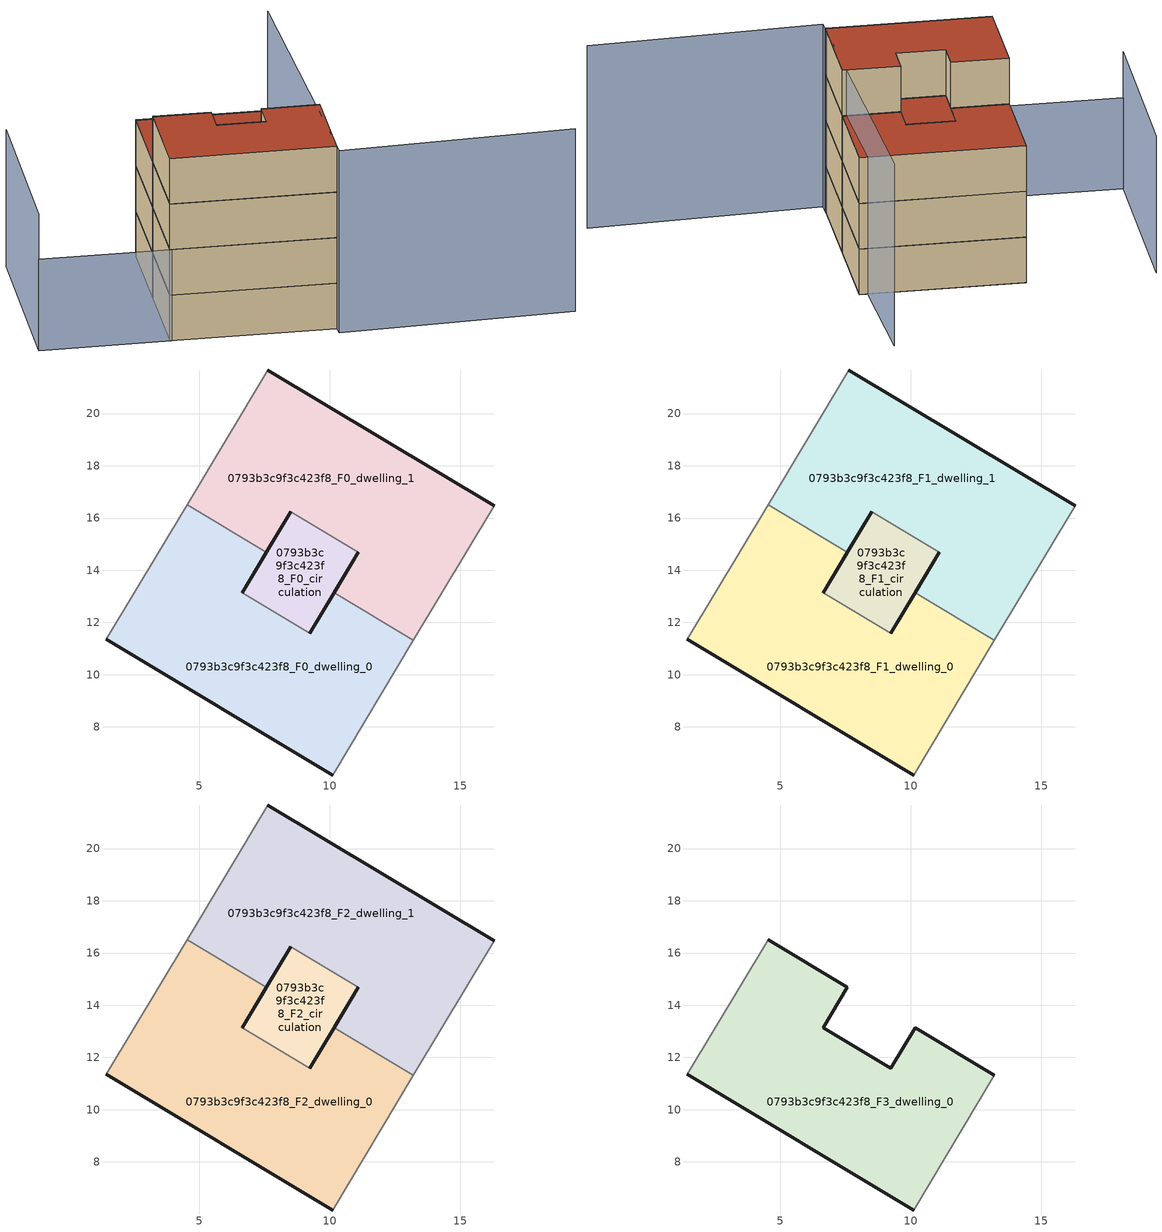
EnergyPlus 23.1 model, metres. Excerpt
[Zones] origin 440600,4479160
0793b3c9f3c423f8_F0_dwelling_0
 floor ground (EU_floor_Construction): 10.12,6.16 13.21,11.32 10.17,13.13 9.25,11.59 6.65,13.14 7.57,14.69 4.54,16.51 1.45,11.35 z0
 wall outside (EU_wall_Construction): 7.57,14.69 6.65,13.14 / 9.25,11.59 10.17,13.13 / 10.12,6.16 1.45,11.35 z0:3
 wall to 0793b3c9f3c423f8_F0_dwelling_1 (EU_wall_Construction): 4.54,16.51 7.57,14.69 / 10.17,13.13 13.21,11.32 z0:3
 wall to 0793b3c9f3c423f8_F0_circulation (EU_wall_Construction): 6.65,13.14 9.25,11.59 z0:3
 wall adiabatic (EU_wall_Construction): 13.21,11.32 10.12,6.16 / 1.45,11.35 4.54,16.51 z0:3
0793b3c9f3c423f8_F0_dwelling_1
 floor ground (EU_floor_Construction): 13.21,11.32 16.3,16.48 7.63,21.67 4.54,16.51 7.57,14.69 8.5,16.24 11.1,14.68 10.17,13.13 z0
 wall outside (EU_wall_Construction): 10.17,13.13 11.1,14.68 / 8.5,16.24 7.57,14.69 / 7.63,21.67 16.3,16.48 z0:3
 wall adiabatic (EU_wall_Construction): 16.3,16.48 13.21,11.32 / 4.54,16.51 7.63,21.67 z0:3
 wall to 0793b3c9f3c423f8_F0_circulation (EU_wall_Construction): 11.1,14.68 8.5,16.24 z0:3
0793b3c9f3c423f8_F0_circulation
 floor ground (EU_floor_Construction): 9.25,11.59 11.1,14.68 8.5,16.24 6.65,13.14 z0
 wall outside (EU_wall_Construction): 6.65,13.14 8.5,16.24 / 11.1,14.68 9.25,11.59 z0:3
0793b3c9f3c423f8_F1_dwelling_0
 floor to 0793b3c9f3c423f8_F0_dwelling_0 (EU_floor_Construction): 10.12,6.16 13.21,11.32 10.17,13.13 9.25,11.59 6.65,13.14 7.57,14.69 4.54,16.51 1.45,11.35 z3
 wall outside (EU_wall_Construction): 7.57,14.69 6.65,13.14 / 9.25,11.59 10.17,13.13 / 10.12,6.16 1.45,11.35 z3:6
 wall to 0793b3c9f3c423f8_F1_dwelling_1 (EU_wall_Construction): 4.54,16.51 7.57,14.69 / 10.17,13.13 13.21,11.32 z3:6
 wall to 0793b3c9f3c423f8_F1_circulation (EU_wall_Construction): 6.65,13.14 9.25,11.59 z3:6
 wall adiabatic (EU_wall_Construction): 13.21,11.32 10.12,6.16 / 1.45,11.35 4.54,16.51 z3:6
0793b3c9f3c423f8_F1_dwelling_1
 floor to 0793b3c9f3c423f8_F0_dwelling_1 (EU_floor_Construction): 13.21,11.32 16.3,16.48 7.63,21.67 4.54,16.51 7.57,14.69 8.5,16.24 11.1,14.68 10.17,13.13 z3
 wall outside (EU_wall_Construction): 10.17,13.13 11.1,14.68 / 8.5,16.24 7.57,14.69 / 7.63,21.67 16.3,16.48 z3:6
 wall adiabatic (EU_wall_Construction): 16.3,16.48 13.21,11.32 / 4.54,16.51 7.63,21.67 z3:6
 wall to 0793b3c9f3c423f8_F1_circulation (EU_wall_Construction): 11.1,14.68 8.5,16.24 z3:6
0793b3c9f3c423f8_F1_circulation
 floor to 0793b3c9f3c423f8_F0_circulation (EU_floor_Construction): 9.25,11.59 11.1,14.68 8.5,16.24 6.65,13.14 z3
 wall outside (EU_wall_Construction): 6.65,13.14 8.5,16.24 / 11.1,14.68 9.25,11.59 z3:6
0793b3c9f3c423f8_F2_dwelling_0
 floor to 0793b3c9f3c423f8_F1_dwelling_0 (EU_floor_Construction): 10.12,6.16 13.21,11.32 10.17,13.13 9.25,11.59 6.65,13.14 7.57,14.69 4.54,16.51 1.45,11.35 z6
 wall outside (EU_wall_Construction): 7.57,14.69 6.65,13.14 / 9.25,11.59 10.17,13.13 / 10.12,6.16 1.45,11.35 z6:9
 wall to 0793b3c9f3c423f8_F2_dwelling_1 (EU_wall_Construction): 4.54,16.51 7.57,14.69 / 10.17,13.13 13.21,11.32 z6:9
 wall to 0793b3c9f3c423f8_F2_circulation (EU_wall_Construction): 6.65,13.14 9.25,11.59 z6:9
 wall adiabatic (EU_wall_Construction): 13.21,11.32 10.12,6.16 / 1.45,11.35 4.54,16.51 z6:9
0793b3c9f3c423f8_F2_dwelling_1
 floor to 0793b3c9f3c423f8_F1_dwelling_1 (EU_floor_Construction): 13.21,11.32 16.3,16.48 7.63,21.67 4.54,16.51 7.57,14.69 8.5,16.24 11.1,14.68 10.17,13.13 z6
 wall outside (EU_wall_Construction): 10.17,13.13 11.1,14.68 / 8.5,16.24 7.57,14.69 / 7.63,21.67 16.3,16.48 z6:9
 wall adiabatic (EU_wall_Construction): 16.3,16.48 13.21,11.32 / 4.54,16.51 7.63,21.67 z6:9
 wall to 0793b3c9f3c423f8_F2_circulation (EU_wall_Construction): 11.1,14.68 8.5,16.24 z6:9
 roof outside (EU_roof_Construction): 16.3,16.48 13.21,11.32 10.17,13.13 11.1,14.68 8.5,16.24 7.57,14.69 4.54,16.51 7.63,21.67 z9
0793b3c9f3c423f8_F2_circulation
 floor to 0793b3c9f3c423f8_F1_circulation (EU_floor_Construction): 9.25,11.59 11.1,14.68 8.5,16.24 6.65,13.14 z6
 wall outside (EU_wall_Construction): 6.65,13.14 8.5,16.24 / 11.1,14.68 9.25,11.59 z6:9
 roof outside (EU_roof_Construction): 11.1,14.68 9.25,11.59 6.65,13.14 8.5,16.24 z9
0793b3c9f3c423f8_F3_dwelling_0
 floor to 0793b3c9f3c423f8_F2_dwelling_0 (EU_floor_Construction): 10.12,6.16 13.21,11.32 10.17,13.13 9.25,11.59 6.65,13.14 7.57,14.69 4.54,16.51 1.45,11.35 z9
 wall outside (EU_wall_Construction): 4.54,16.51 7.57,14.69 6.65,13.14 9.25,11.59 10.17,13.13 13.21,11.32 / 10.12,6.16 1.45,11.35 z9:12
 wall adiabatic (EU_wall_Construction): 13.21,11.32 10.12,6.16 / 1.45,11.35 4.54,16.51 z9:12
 roof outside (EU_roof_Construction): 10.17,13.13 13.21,11.32 10.12,6.16 1.45,11.35 4.54,16.51 7.57,14.69 6.65,13.14 9.25,11.59 z12
shading: 22.5,-1.2 9.85,5.63 / 9.85,5.63 19.39,23.31 z0:12; 0.87,25.66 -5.38,15.38 z0:9; 1.53,11.28 -5.35,15.42 z0:6
[Building]
EU S2 Campaign: North Axis=0; Terrain=City; Solar Distribution=FullExterior
[Site:Location]
Madrid: Latitude=40.5; Longitude=-3.5; Time Zone=1; Elevation=609
[SizingPeriod:WeatherFileDays]
AnnualSizingPeriod: Begin Month=1; Begin Day of Month=1; End Month=12; End Day of Month=31; Day of Week for Start Day=Monday; Use Weather File Daylight Saving Period=No; Use Weather File Rain and Snow Indicators=No
[MATERIAL]
EU_InternalMass_Material: Roughness=MediumRough; Thickness=0.1; Conductivity=1; Density=1800; Specific Heat=900; Thermal Absorptance=0.9; Solar Absorptance=0.7; Visible Absorptance=0.7
[MATERIAL:NOMASS] Roughness=MediumRough; Thermal Absorptance=0.9; Solar Absorptance=0.7; Visible Absorptance=0.7
Name | Thermal Resistance
EU_wall_NoMass; EU_roof_NoMass | 2.16768
EU_floor_NoMass | 1.14339
[CONSTRUCTION]
EU_wall_Construction: EU_wall_NoMass
EU_roof_Construction: EU_roof_NoMass
EU_floor_Construction: EU_floor_NoMass
EU_InternalMass_Construction: EU_InternalMass_Material
[ZONE] Type=1; Multiplier=1; Ceiling Height=autocalculate; Floor Area=autocalculate; Part of Total Floor Area=Yes
Name | Volume
0793b3c9f3c423f8_F0_dwelling_0; 0793b3c9f3c423f8_F1_dwelling_0; 0793b3c9f3c423f8_F2_dwelling_0; 0793b3c9f3c423f8_F3_dwelling_0 | 165.89
0793b3c9f3c423f8_F0_dwelling_1; 0793b3c9f3c423f8_F1_dwelling_1; 0793b3c9f3c423f8_F2_dwelling_1 | 165.887
0793b3c9f3c423f8_F0_circulation; 0793b3c9f3c423f8_F1_circulation; 0793b3c9f3c423f8_F2_circulation | 32.8136
[INTERNALMASS] Construction=EU_InternalMass_Construction
Name | Zone or ZoneList | Surface Area
0793b3c9f3c423f8_F0_dwelling_0_EU_InternalMass | 0793b3c9f3c423f8_F0_dwelling_0 | 55.2975
0793b3c9f3c423f8_F0_dwelling_1_EU_InternalMass | 0793b3c9f3c423f8_F0_dwelling_1 | 55.2975
0793b3c9f3c423f8_F1_dwelling_0_EU_InternalMass | 0793b3c9f3c423f8_F1_dwelling_0 | 55.2975
0793b3c9f3c423f8_F1_dwelling_1_EU_InternalMass | 0793b3c9f3c423f8_F1_dwelling_1 | 55.2975
0793b3c9f3c423f8_F2_dwelling_0_EU_InternalMass | 0793b3c9f3c423f8_F2_dwelling_0 | 55.2975
0793b3c9f3c423f8_F2_dwelling_1_EU_InternalMass | 0793b3c9f3c423f8_F2_dwelling_1 | 55.2975
0793b3c9f3c423f8_F3_dwelling_0_EU_InternalMass | 0793b3c9f3c423f8_F3_dwelling_0 | 121.254
[OTHEREQUIPMENT] Fuel Type=Electricity; Design Level Calculation Method=Watts/Area; Power per Zone Floor Area=1; Fraction Latent=0; Fraction Radiant=0; Fraction Lost=0; Carbon Dioxide Generation Rate=0; EndUse Subcategory=EU_Step8_InternalGains
Name | Zone or ZoneList or Space or SpaceList | Schedule
EU_Step8_InternalGain_0793b3c9f3c423f8_F0_dwelling_0_f000 | 0793b3c9f3c423f8_F0_dwelling_0 | EU_Step8_GainSchedule_0793b3c9f3c423f8_F0_dwelling_0_f000
EU_Step8_InternalGain_0793b3c9f3c423f8_F0_dwelling_1_f000 | 0793b3c9f3c423f8_F0_dwelling_1 | EU_Step8_GainSchedule_0793b3c9f3c423f8_F0_dwelling_1_f000
EU_Step8_InternalGain_0793b3c9f3c423f8_F1_dwelling_0_f000 | 0793b3c9f3c423f8_F1_dwelling_0 | EU_Step8_GainSchedule_0793b3c9f3c423f8_F1_dwelling_0_f000
EU_Step8_InternalGain_0793b3c9f3c423f8_F1_dwelling_1_f000 | 0793b3c9f3c423f8_F1_dwelling_1 | EU_Step8_GainSchedule_0793b3c9f3c423f8_F1_dwelling_1_f000
EU_Step8_InternalGain_0793b3c9f3c423f8_F2_dwelling_0_f000 | 0793b3c9f3c423f8_F2_dwelling_0 | EU_Step8_GainSchedule_0793b3c9f3c423f8_F2_dwelling_0_f000
EU_Step8_InternalGain_0793b3c9f3c423f8_F2_dwelling_1_f000 | 0793b3c9f3c423f8_F2_dwelling_1 | EU_Step8_GainSchedule_0793b3c9f3c423f8_F2_dwelling_1_f000
EU_Step8_InternalGain_0793b3c9f3c423f8_F3_dwelling_0_f000 | 0793b3c9f3c423f8_F3_dwelling_0 | EU_Step8_GainSchedule_0793b3c9f3c423f8_F3_dwelling_0_f000
[ZONEINFILTRATION:DESIGNFLOWRATE] Schedule=EU_AlwaysOn; Design Flow Rate Calculation Method=Flow/Area; Flow Rate per Floor Area=0.0005; Constant Term Coefficient=1; Temperature Term Coefficient=0; Velocity Term Coefficient=0; Velocity Squared Term Coefficient=0
Name | Zone or ZoneList or Space or SpaceList
EU_Circulation_Infiltration_0793b3c9f3c423f8_F0_circulation | 0793b3c9f3c423f8_F0_circulation
EU_Circulation_Infiltration_0793b3c9f3c423f8_F1_circulation | 0793b3c9f3c423f8_F1_circulation
EU_Circulation_Infiltration_0793b3c9f3c423f8_F2_circulation | 0793b3c9f3c423f8_F2_circulation
[ZONEVENTILATION:DESIGNFLOWRATE] Schedule=EU_AlwaysOn; Design Flow Rate Calculation Method=AirChanges/Hour; Air Changes per Hour=0.480546; Ventilation Type=Natural; Fan Pressure Rise=0; Fan Total Efficiency=1; Constant Term Coefficient=1; Temperature Term Coefficient=0; Velocity Term Coefficient=0; Velocity Squared Term Coefficient=0; Minimum Indoor Temperature=-100; Maximum Indoor Temperature=100; Delta Temperature=-100; Minimum Outdoor Temperature=-100; Maximum Outdoor Temperature=100; Maximum Wind Speed=40
Name | Zone or ZoneList or Space or SpaceList
EU_ConstantAir_0793b3c9f3c423f8_F0_dwelling_0 | 0793b3c9f3c423f8_F0_dwelling_0
EU_ConstantAir_0793b3c9f3c423f8_F0_dwelling_1 | 0793b3c9f3c423f8_F0_dwelling_1
EU_ConstantAir_0793b3c9f3c423f8_F1_dwelling_0 | 0793b3c9f3c423f8_F1_dwelling_0
EU_ConstantAir_0793b3c9f3c423f8_F1_dwelling_1 | 0793b3c9f3c423f8_F1_dwelling_1
EU_ConstantAir_0793b3c9f3c423f8_F2_dwelling_0 | 0793b3c9f3c423f8_F2_dwelling_0
EU_ConstantAir_0793b3c9f3c423f8_F2_dwelling_1 | 0793b3c9f3c423f8_F2_dwelling_1
EU_ConstantAir_0793b3c9f3c423f8_F3_dwelling_0 | 0793b3c9f3c423f8_F3_dwelling_0
[HVACTEMPLATE:THERMOSTAT] Constant Heating Setpoint=20; Constant Cooling Setpoint=50
EU_HeatOnly_0793b3c9f3c423f8_F0_dwelling_0; EU_HeatOnly_0793b3c9f3c423f8_F0_dwelling_1; EU_HeatOnly_0793b3c9f3c423f8_F1_dwelling_0; EU_HeatOnly_0793b3c9f3c423f8_F1_dwelling_1; EU_HeatOnly_0793b3c9f3c423f8_F2_dwelling_0; EU_HeatOnly_0793b3c9f3c423f8_F2_dwelling_1; EU_HeatOnly_0793b3c9f3c423f8_F3_dwelling_0
[HVACTEMPLATE:ZONE:IDEALLOADSAIRSYSTEM] System Availability Schedule=EU_AlwaysOn; Maximum Heating Supply Air Temperature=50; Minimum Cooling Supply Air Temperature=13; Maximum Heating Supply Air Humidity Ratio=0.0156; Minimum Cooling Supply Air Humidity Ratio=0.0077; Heating Limit=NoLimit; Cooling Limit=NoLimit; Heating Availability Schedule=EU_AlwaysOn; Cooling Availability Schedule=EU_CoolingOff; Dehumidification Control Type=ConstantSensibleHeatRatio; Cooling Sensible Heat Ratio=0.7; Dehumidification Setpoint=60; Humidification Control Type=None; Humidification Setpoint=30; Outdoor Air Method=None; Outdoor Air Flow Rate per Person=0.00944; Outdoor Air Flow Rate per Zone Floor Area=0; Outdoor Air Flow Rate per Zone=0; Demand Controlled Ventilation Type=None; Outdoor Air Economizer Type=NoEconomizer; Heat Recovery Type=None; Sensible Heat Recovery Effectiveness=0.7; Latent Heat Recovery Effectiveness=0.65
Name | Template Thermostat
0793b3c9f3c423f8_F0_dwelling_0 | EU_HeatOnly_0793b3c9f3c423f8_F0_dwelling_0
0793b3c9f3c423f8_F0_dwelling_1 | EU_HeatOnly_0793b3c9f3c423f8_F0_dwelling_1
0793b3c9f3c423f8_F1_dwelling_0 | EU_HeatOnly_0793b3c9f3c423f8_F1_dwelling_0
0793b3c9f3c423f8_F1_dwelling_1 | EU_HeatOnly_0793b3c9f3c423f8_F1_dwelling_1
0793b3c9f3c423f8_F2_dwelling_0 | EU_HeatOnly_0793b3c9f3c423f8_F2_dwelling_0
0793b3c9f3c423f8_F2_dwelling_1 | EU_HeatOnly_0793b3c9f3c423f8_F2_dwelling_1
0793b3c9f3c423f8_F3_dwelling_0 | EU_HeatOnly_0793b3c9f3c423f8_F3_dwelling_0
[SIZING:ZONE] Zone Cooling Design Supply Air Temperature Input Method=SupplyAirTemperature; Zone Cooling Design Supply Air Temperature=13; Zone Heating Design Supply Air Temperature Input Method=SupplyAirTemperature; Zone Heating Design Supply Air Temperature=50; Zone Cooling Design Supply Air Humidity Ratio=0.008; Zone Heating Design Supply Air Humidity Ratio=0.008; Cooling Design Air Flow Method=DesignDay; Cooling Design Air Flow Rate=0; Cooling Minimum Air Flow per Zone Floor Area=0.000762; Cooling Minimum Air Flow=0; Cooling Minimum Air Flow Fraction=0.2; Heating Design Air Flow Method=DesignDay; Heating Design Air Flow Rate=0; Heating Maximum Air Flow per Zone Floor Area=0.002032; Heating Maximum Air Flow=0.141576; Heating Maximum Air Flow Fraction=0.3; Account for Dedicated Outdoor Air System=No; Dedicated Outdoor Air System Control Strategy=NeutralSupplyAir; Dedicated Outdoor Air Low Setpoint Temperature for Design=autosize; Dedicated Outdoor Air High Setpoint Temperature for Design=autosize; Zone Load Sizing Method=Sensible Load Only No Latent Load; Zone Latent Cooling Design Supply Air Humidity Ratio Input Method=HumidityRatioDifference; Zone Cooling Design Supply Air Humidity Ratio Difference=0.005; Zone Latent Heating Design Supply Air Humidity Ratio Input Method=HumidityRatioDifference; Zone Humidification Design Supply Air Humidity Ratio Difference=0.005
0793b3c9f3c423f8_F0_dwelling_0; 0793b3c9f3c423f8_F0_dwelling_1; 0793b3c9f3c423f8_F1_dwelling_0; 0793b3c9f3c423f8_F1_dwelling_1; 0793b3c9f3c423f8_F2_dwelling_0; 0793b3c9f3c423f8_F2_dwelling_1; 0793b3c9f3c423f8_F3_dwelling_0
[SCHEDULE:CONSTANT]
Name | Hourly Value
EU_AlwaysOn | 1
EU_CoolingOff | 0
[SCHEDULE:FILE] Column Number=1; Rows to Skip at Top=0; Number of Hours of Data=8760; Column Separator=Comma; Interpolate to Timestep=No; Minutes per Item=60; Adjust Schedule for Daylight Savings=Yes
Name | File
EU_Step8_GainSchedule_0793b3c9f3c423f8_F0_dwelling_0_f000 | ../../schedules/0793b3c9f3c423f8/0793b3c9f3c423f8_F0_dwelling_0_f000_gain.csv
EU_Step8_GainSchedule_0793b3c9f3c423f8_F0_dwelling_1_f000 | ../../schedules/0793b3c9f3c423f8/0793b3c9f3c423f8_F0_dwelling_1_f000_gain.csv
EU_Step8_GainSchedule_0793b3c9f3c423f8_F1_dwelling_0_f000 | ../../schedules/0793b3c9f3c423f8/0793b3c9f3c423f8_F1_dwelling_0_f000_gain.csv
EU_Step8_GainSchedule_0793b3c9f3c423f8_F1_dwelling_1_f000 | ../../schedules/0793b3c9f3c423f8/0793b3c9f3c423f8_F1_dwelling_1_f000_gain.csv
EU_Step8_GainSchedule_0793b3c9f3c423f8_F2_dwelling_0_f000 | ../../schedules/0793b3c9f3c423f8/0793b3c9f3c423f8_F2_dwelling_0_f000_gain.csv
EU_Step8_GainSchedule_0793b3c9f3c423f8_F2_dwelling_1_f000 | ../../schedules/0793b3c9f3c423f8/0793b3c9f3c423f8_F2_dwelling_1_f000_gain.csv
EU_Step8_GainSchedule_0793b3c9f3c423f8_F3_dwelling_0_f000 | ../../schedules/0793b3c9f3c423f8/0793b3c9f3c423f8_F3_dwelling_0_f000_gain.csv
